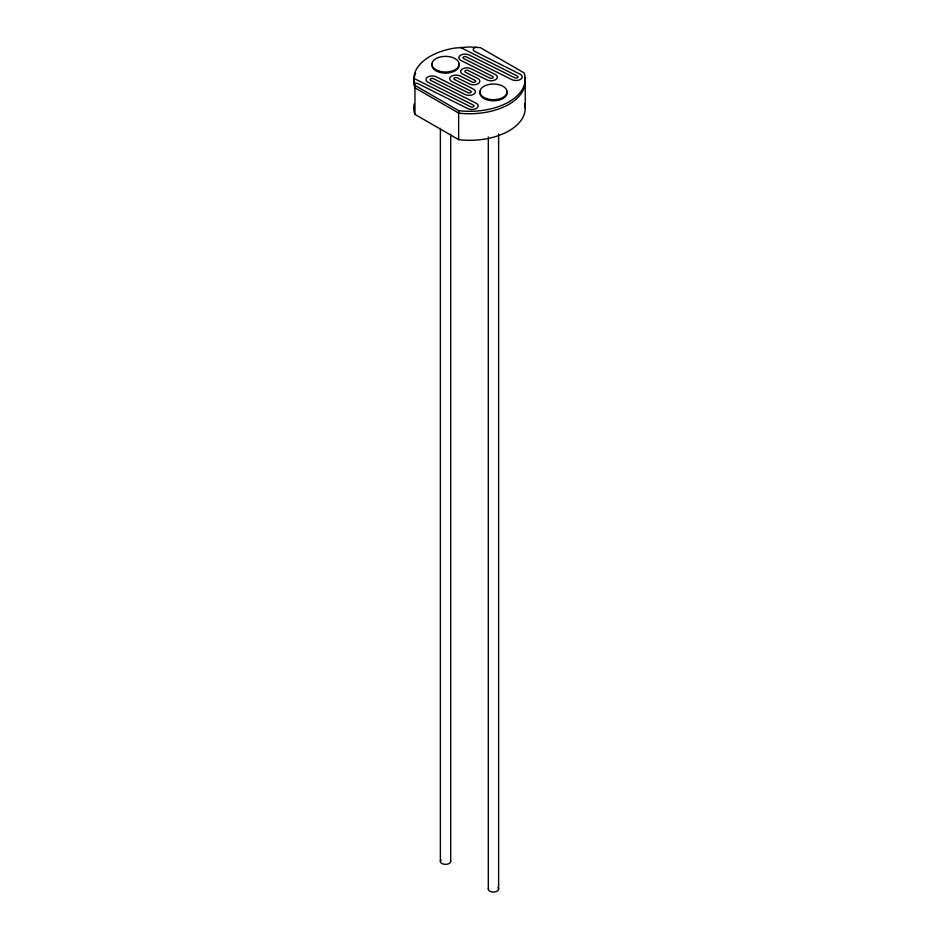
<?xml version="1.0" encoding="UTF-8"?>
<svg xmlns="http://www.w3.org/2000/svg" width="939" height="939" viewBox="0 0 939 939"><rect width="100%" height="100%" fill="white"/><g stroke="black" fill="none" stroke-linecap="round" stroke-linejoin="round"><path stroke-width="1.41" d="M413.876 78.371L414.24 74.932A55.73 32.172 0 0 1 455.075 48.042L469.5 46.95L480.345 47.631L524.044 72.866L524.76 74.932A55.73 32.172 0 0 1 462.223 111.037L458.655 110.626L414.956 85.39L413.876 78.371L471.014 106.964A2.054 1.185 0 0 0 473.467 106.682A2.054 1.185 0 0 0 473.62 105.238L428.09 82.315A6.268 3.615 0 0 1 427.468 77.209A6.268 3.615 0 0 1 436.306 76.845L468.268 92.808A2.054 1.185 0 0 0 470.709 92.515A2.054 1.185 0 0 0 470.862 91.071L451.847 81.458A6.268 3.615 0 0 1 451.236 76.352A6.268 3.615 0 0 1 460.075 75.989L472.693 82.245A2.054 1.185 0 0 0 475.134 81.951A2.054 1.185 0 0 0 475.287 80.519L462.81 74.169A6.268 3.615 0 0 1 462.188 69.075A6.268 3.615 0 0 1 471.026 68.711L490.181 78.242A2.054 1.185 0 0 0 492.635 77.96A2.054 1.185 0 0 0 492.787 76.517L460.979 60.472A6.268 3.615 0 0 1 460.356 55.366A6.268 3.615 0 0 1 469.195 55.014L515.077 77.96A2.054 1.185 0 0 0 517.53 77.667A2.054 1.185 0 0 0 517.682 76.235L460.462 47.431M414.498 84.052L414.615 83.888A2.148 1.244 0 0 1 417.996 83.63L467.81 108.631A6.268 3.615 0 0 0 476.648 108.278A6.268 3.615 0 0 0 476.026 103.173L430.496 80.238A2.054 1.185 0 0 1 430.649 78.806A2.054 1.185 0 0 1 433.102 78.512L465.051 94.475A6.268 3.615 0 0 0 473.89 94.111A6.268 3.615 0 0 0 473.268 89.005L454.253 79.381A2.054 1.185 0 0 1 454.406 77.949A2.054 1.185 0 0 1 456.859 77.655L469.477 83.911A6.268 3.615 0 0 0 478.315 83.548A6.268 3.615 0 0 0 477.693 78.453L465.216 72.103A2.054 1.185 0 0 1 465.368 70.671A2.054 1.185 0 0 1 467.822 70.378L486.977 79.909A6.268 3.615 0 0 0 495.815 79.557A6.268 3.615 0 0 0 495.193 74.451L463.385 58.406A2.054 1.185 0 0 1 463.537 56.962A2.054 1.185 0 0 1 465.979 56.68L511.861 79.627A6.268 3.615 0 0 0 520.699 79.263A6.268 3.615 0 0 0 520.089 74.169L474.7 51.387A4.308 2.488 0 0 1 475.122 47.455L476.003 47.196M414.24 103.936A55.73 32.172 0 0 0 414.24 112.34L414.956 114.405L458.655 139.629L462.223 140.04A55.73 32.172 0 0 0 524.76 103.936M525.23 81.564L525.23 108.138M498.621 134.019L498.621 889.08M488.315 136.953L488.315 889.08M458.655 110.626L458.655 139.629M450.685 134.195L450.685 861.392M440.379 128.326L440.379 861.392M414.956 85.39L414.956 114.405M497.94 887.59A5.153 2.97 0 0 1 494.149 892.027A5.153 2.97 0 0 1 488.491 888.306M450.509 860.629A5.153 2.97 0 0 1 444.851 864.35A5.153 2.97 0 0 1 441.06 859.901M524.76 77.362A55.73 32.172 0 0 1 462.223 113.466L458.655 113.056L414.956 87.832L414.24 85.766A55.73 32.172 0 0 1 415.66 73.23M506.567 90.942A13.557 7.829 0 0 1 493.468 100.802A13.557 7.829 0 0 1 480.369 90.942M458.631 63.265A13.557 7.829 0 0 1 445.532 73.113A13.557 7.829 0 0 1 432.433 63.265M438.748 70.965A13.557 7.829 0 0 0 459.089 64.181A13.557 7.829 0 0 0 438.748 57.396A13.557 7.829 0 0 0 438.748 70.965M486.695 98.642A13.557 7.829 0 0 0 507.037 91.858A13.557 7.829 0 0 0 486.695 85.085A13.557 7.829 0 0 0 486.695 98.642"/></g></svg>
